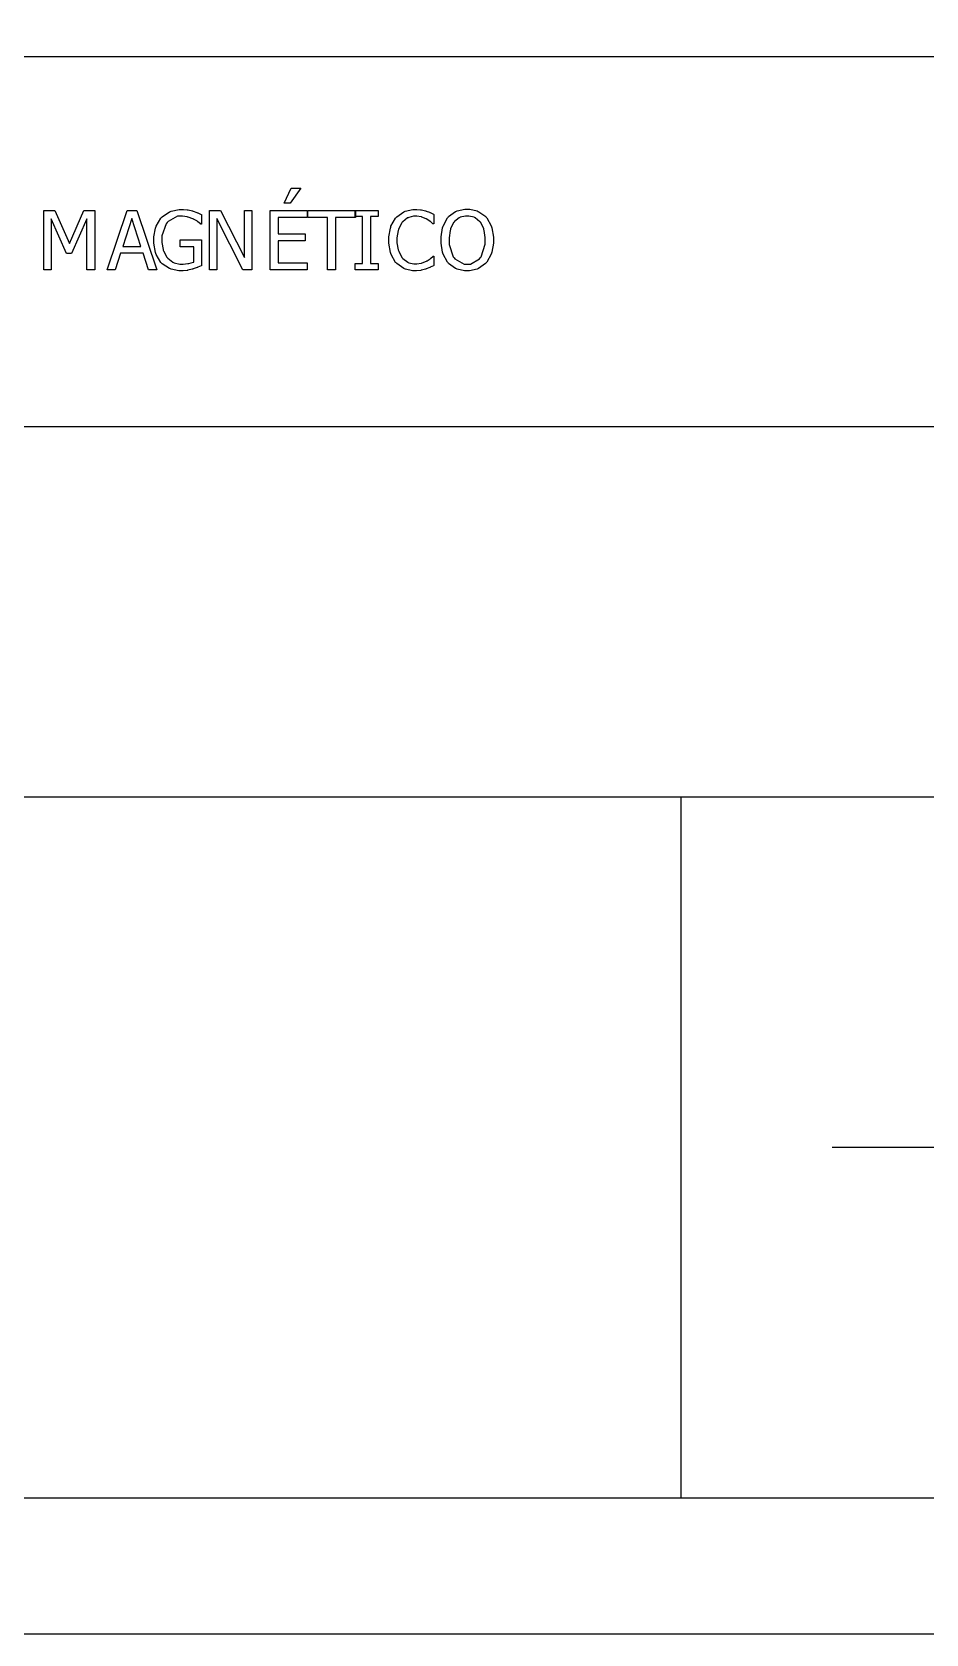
# Model space of a CAD drawing. Header units: millimetres. Extents: x 1974 to 2560, y 1429 to 1567.
# Drawn here: x 2496.343 to 2498.893, y 1512.671 to 1517.241 of the extents above; entities that cross this region are included whole.
import ezdxf

# ---------------------------------------------------------------- set-up
doc = ezdxf.new("R2010")
doc.units = ezdxf.units.MM
for name, color, linetype in [('MARGEM', 1, 'Continuous'), ('TEXTO', 4, 'Continuous'), ('TIMBRE', 7, 'Continuous')]:
    doc.layers.add(name, color=color, linetype=linetype)

msp = doc.modelspace()

# ---------------------------------------------------------------- linework, layer by layer
at = {"layer": 'MARGEM', "color": 7}
msp.add_lwpolyline([(2478.4513, 1512.6706), (2508.1513, 1512.6706), (2508.1513, 1533.6956), (2478.4513, 1533.6956)], close=True, dxfattribs=at)
at = {"layer": 'TEXTO', "color": 0}
for p, q in [((2507.7976, 1517.1706), (2478.9131, 1517.1706)), ((2497.062, 1516.753), (2497.0823, 1516.7955)), ((2497.1098, 1516.7955), (2497.0789, 1516.753)), ((2497.0823, 1516.7955), (2497.1098, 1516.7955)), ((2497.0823, 1516.7955), (2497.0823, 1516.7955)), ((2496.377, 1516.563), (2496.377, 1516.7319)), ((2496.377, 1516.7319), (2496.4077, 1516.7319)), ((2496.4077, 1516.7319), (2496.4498, 1516.6379)), ((2496.4498, 1516.6379), (2496.4906, 1516.7319)), ((2496.4906, 1516.7319), (2496.5217, 1516.7319)), ((2496.5217, 1516.7319), (2496.5217, 1516.563)), ((2496.5217, 1516.7319), (2496.5217, 1516.7319)), ((2496.5573, 1516.563), (2496.6143, 1516.7319)), ((2496.6143, 1516.7319), (2496.6419, 1516.7319)), ((2496.6419, 1516.7319), (2496.6988, 1516.563)), ((2496.7141, 1516.7137), (2496.7352, 1516.728)), ((2496.7352, 1516.728), (2496.7377, 1516.7289)), ((2496.7377, 1516.7289), (2496.7402, 1516.73)), ((2496.7402, 1516.73), (2496.7631, 1516.7349)), ((2496.7631, 1516.7349), (2496.7708, 1516.7349)), ((2496.7708, 1516.7349), (2496.7748, 1516.7349)), ((2496.7748, 1516.7349), (2496.7857, 1516.734)), ((2496.7857, 1516.734), (2496.7871, 1516.7338)), ((2496.7871, 1516.7338), (2496.7883, 1516.7336)), ((2496.7883, 1516.7336), (2496.8007, 1516.7308)), ((2496.8007, 1516.7308), (2496.802, 1516.7304)), ((2496.802, 1516.7304), (2496.8029, 1516.7301)), ((2496.8029, 1516.7301), (2496.8135, 1516.7262)), ((2496.8135, 1516.7262), (2496.8147, 1516.7256)), ((2496.8147, 1516.7256), (2496.8158, 1516.7251)), ((2496.8489, 1516.563), (2496.8489, 1516.7319)), ((2496.8489, 1516.7319), (2496.8808, 1516.7319)), ((2496.8808, 1516.7319), (2496.9487, 1516.5982)), ((2496.9487, 1516.5982), (2496.9487, 1516.7319)), ((2496.9487, 1516.7319), (2496.9697, 1516.7319)), ((2496.9697, 1516.7319), (2496.9697, 1516.563)), ((2496.9697, 1516.7319), (2496.9697, 1516.7319)), ((2497.0226, 1516.563), (2497.0226, 1516.7319)), ((2497.0226, 1516.7319), (2497.1283, 1516.7319)), ((2497.0789, 1516.753), (2497.062, 1516.753)), ((2497.1283, 1516.7319), (2497.1283, 1516.7119)), ((2497.1296, 1516.7119), (2497.1296, 1516.7319)), ((2497.1296, 1516.7319), (2497.2656, 1516.7319)), ((2497.2645, 1516.7147), (2497.2645, 1516.7319)), ((2497.2645, 1516.7319), (2497.3301, 1516.7319)), ((2497.2656, 1516.7319), (2497.2656, 1516.7119)), ((2497.3301, 1516.7319), (2497.3301, 1516.7147)), ((2497.3835, 1516.7137), (2497.4034, 1516.728)), ((2497.4034, 1516.728), (2497.4057, 1516.729)), ((2497.4057, 1516.729), (2497.4079, 1516.7301)), ((2497.4079, 1516.7301), (2497.4295, 1516.7349)), ((2497.4295, 1516.7349), (2497.4368, 1516.7349)), ((2497.4368, 1516.7349), (2497.4407, 1516.7349)), ((2497.4407, 1516.7349), (2497.4514, 1516.734)), ((2497.4514, 1516.734), (2497.4527, 1516.7338)), ((2497.4527, 1516.7338), (2497.4538, 1516.7336)), ((2497.4538, 1516.7336), (2497.4654, 1516.731)), ((2497.4654, 1516.731), (2497.4665, 1516.7306)), ((2497.4665, 1516.7306), (2497.4673, 1516.7303)), ((2497.4673, 1516.7303), (2497.4766, 1516.7268)), ((2497.4766, 1516.7268), (2497.4776, 1516.7263)), ((2497.4776, 1516.7263), (2497.4785, 1516.7259)), ((2497.4785, 1516.7259), (2497.4879, 1516.7213)), ((2497.5315, 1516.7145), (2497.5512, 1516.7286)), ((2497.5512, 1516.7286), (2497.5536, 1516.7296)), ((2497.5536, 1516.7296), (2497.5558, 1516.7306)), ((2497.5558, 1516.7306), (2497.5772, 1516.7354)), ((2497.5772, 1516.7354), (2497.5843, 1516.7354)), ((2497.5843, 1516.7354), (2497.5921, 1516.7354)), ((2497.5921, 1516.7354), (2497.6131, 1516.7305)), ((2497.6131, 1516.7305), (2497.6154, 1516.7294)), ((2497.6154, 1516.7294), (2497.6177, 1516.7284)), ((2497.6177, 1516.7284), (2497.6371, 1516.7144)), ((2496.4417, 1516.6095), (2496.398, 1516.7085)), ((2496.398, 1516.7085), (2496.398, 1516.563)), ((2496.4993, 1516.7085), (2496.4553, 1516.6095)), ((2496.4993, 1516.563), (2496.4993, 1516.7085)), ((2496.6276, 1516.709), (2496.6016, 1516.6294)), ((2496.6536, 1516.6294), (2496.6276, 1516.709)), ((2496.6903, 1516.6568), (2496.695, 1516.6816)), ((2496.695, 1516.6816), (2496.696, 1516.6842)), ((2496.696, 1516.6842), (2496.6968, 1516.6869)), ((2496.6968, 1516.6869), (2496.7105, 1516.71)), ((2496.7105, 1516.71), (2496.7124, 1516.7118)), ((2496.7124, 1516.7118), (2496.7141, 1516.7137)), ((2496.726, 1516.6942), (2496.7135, 1516.6598)), ((2496.7286, 1516.6972), (2496.726, 1516.6942)), ((2496.7311, 1516.7003), (2496.7286, 1516.6972)), ((2496.7581, 1516.7156), (2496.7311, 1516.7003)), ((2496.768, 1516.7156), (2496.7581, 1516.7156)), ((2496.7724, 1516.7156), (2496.768, 1516.7156)), ((2496.7855, 1516.7137), (2496.7724, 1516.7156)), ((2496.7871, 1516.7133), (2496.7855, 1516.7137)), ((2496.7885, 1516.713), (2496.7871, 1516.7133)), ((2496.8015, 1516.7083), (2496.7885, 1516.713)), ((2496.8027, 1516.7077), (2496.8015, 1516.7083)), ((2496.804, 1516.7071), (2496.8027, 1516.7077)), ((2496.8147, 1516.701), (2496.804, 1516.7071)), ((2496.8154, 1516.7004), (2496.8147, 1516.701)), ((2496.8161, 1516.6999), (2496.8154, 1516.7004)), ((2496.8158, 1516.7251), (2496.8252, 1516.7209)), ((2496.8232, 1516.694), (2496.8161, 1516.6999)), ((2496.824, 1516.6933), (2496.8232, 1516.694)), ((2496.826, 1516.6933), (2496.824, 1516.6933)), ((2496.8252, 1516.7209), (2496.826, 1516.7205)), ((2496.826, 1516.7205), (2496.826, 1516.6933)), ((2496.9445, 1516.563), (2496.8698, 1516.7086)), ((2496.8698, 1516.7086), (2496.8698, 1516.563)), ((2497.1283, 1516.7119), (2497.0451, 1516.7119)), ((2497.0451, 1516.7119), (2497.0451, 1516.6657)), ((2497.1863, 1516.7119), (2497.1296, 1516.7119)), ((2497.1863, 1516.563), (2497.1863, 1516.7119)), ((2497.2656, 1516.7119), (2497.2088, 1516.7119)), ((2497.2088, 1516.7119), (2497.2088, 1516.563)), ((2497.286, 1516.7147), (2497.2645, 1516.7147)), ((2497.286, 1516.5803), (2497.286, 1516.7147)), ((2497.3301, 1516.7147), (2497.3085, 1516.7147)), ((2497.3085, 1516.7147), (2497.3085, 1516.5803)), ((2497.3607, 1516.6566), (2497.3652, 1516.6817)), ((2497.3652, 1516.6817), (2497.3662, 1516.6843)), ((2497.3662, 1516.6843), (2497.367, 1516.6869)), ((2497.367, 1516.6869), (2497.3801, 1516.7098)), ((2497.3801, 1516.7098), (2497.3819, 1516.7118)), ((2497.3819, 1516.7118), (2497.3835, 1516.7137)), ((2497.398, 1516.697), (2497.3886, 1516.6789)), ((2497.3993, 1516.6984), (2497.398, 1516.697)), ((2497.4004, 1516.6998), (2497.3993, 1516.6984)), ((2497.4145, 1516.7107), (2497.4004, 1516.6998)), ((2497.4161, 1516.7114), (2497.4145, 1516.7107)), ((2497.4176, 1516.7121), (2497.4161, 1516.7114)), ((2497.4314, 1516.7158), (2497.4176, 1516.7121)), ((2497.4365, 1516.7158), (2497.4314, 1516.7158)), ((2497.4406, 1516.7158), (2497.4365, 1516.7158)), ((2497.4528, 1516.7139), (2497.4406, 1516.7158)), ((2497.454, 1516.7135), (2497.4528, 1516.7139)), ((2497.4553, 1516.7132), (2497.454, 1516.7135)), ((2497.467, 1516.7084), (2497.4553, 1516.7132)), ((2497.4681, 1516.7078), (2497.467, 1516.7084)), ((2497.4692, 1516.7072), (2497.4681, 1516.7078)), ((2497.4787, 1516.7008), (2497.4692, 1516.7072)), ((2497.4794, 1516.7001), (2497.4787, 1516.7008)), ((2497.4802, 1516.6995), (2497.4794, 1516.7001)), ((2497.4866, 1516.6941), (2497.4802, 1516.6995)), ((2497.4871, 1516.6936), (2497.4866, 1516.6941)), ((2497.4889, 1516.6936), (2497.4871, 1516.6936)), ((2497.4879, 1516.7213), (2497.4889, 1516.7207)), ((2497.4889, 1516.7207), (2497.4889, 1516.6936)), ((2497.5097, 1516.6568), (2497.5141, 1516.6823)), ((2497.5141, 1516.6823), (2497.515, 1516.6849)), ((2497.515, 1516.6849), (2497.5158, 1516.6876)), ((2497.5158, 1516.6876), (2497.5284, 1516.7106)), ((2497.5284, 1516.7106), (2497.53, 1516.7125)), ((2497.53, 1516.7125), (2497.5315, 1516.7145)), ((2497.5457, 1516.6972), (2497.5372, 1516.6792)), ((2497.5469, 1516.6986), (2497.5457, 1516.6972)), ((2497.5481, 1516.7001), (2497.5469, 1516.6986)), ((2497.5615, 1516.7111), (2497.5481, 1516.7001)), ((2497.5631, 1516.7118), (2497.5615, 1516.7111)), ((2497.5646, 1516.7125), (2497.5631, 1516.7118)), ((2497.5791, 1516.716), (2497.5646, 1516.7125)), ((2497.5844, 1516.716), (2497.5791, 1516.716)), ((2497.5893, 1516.716), (2497.5844, 1516.716)), ((2497.604, 1516.7124), (2497.5893, 1516.716)), ((2497.6057, 1516.7117), (2497.604, 1516.7124)), ((2497.6072, 1516.711), (2497.6057, 1516.7117)), ((2497.6207, 1516.7), (2497.6072, 1516.711)), ((2497.6219, 1516.6986), (2497.6207, 1516.7)), ((2497.6229, 1516.6972), (2497.6219, 1516.6986)), ((2497.6314, 1516.6794), (2497.6229, 1516.6972)), ((2497.6371, 1516.7144), (2497.6388, 1516.7125)), ((2497.6388, 1516.7125), (2497.6403, 1516.7107)), ((2497.6388, 1516.7125), (2497.6388, 1516.7125)), ((2497.6403, 1516.7107), (2497.6528, 1516.6878)), ((2497.6528, 1516.6878), (2497.6538, 1516.685)), ((2497.6538, 1516.685), (2497.6547, 1516.6823)), ((2497.6547, 1516.6823), (2497.6591, 1516.6562)), ((2496.6903, 1516.6476), (2496.6903, 1516.6568)), ((2496.6903, 1516.6388), (2496.6903, 1516.6476)), ((2496.6949, 1516.6123), (2496.6903, 1516.6388)), ((2496.7135, 1516.6598), (2496.7135, 1516.6483)), ((2496.7135, 1516.6483), (2496.7135, 1516.6409)), ((2496.7135, 1516.6409), (2496.7168, 1516.6208)), ((2496.7654, 1516.6282), (2496.7654, 1516.648)), ((2496.7654, 1516.648), (2496.8266, 1516.648)), ((2496.8266, 1516.648), (2496.8266, 1516.5743)), ((2497.0451, 1516.6657), (2497.1225, 1516.6657)), ((2497.1225, 1516.6457), (2497.0451, 1516.6457)), ((2497.0451, 1516.6457), (2497.0451, 1516.583)), ((2497.1225, 1516.6657), (2497.1225, 1516.6457)), ((2497.3607, 1516.6473), (2497.3607, 1516.6566)), ((2497.3607, 1516.6386), (2497.3607, 1516.6473)), ((2497.3653, 1516.6123), (2497.3607, 1516.6386)), ((2497.3874, 1516.6745), (2497.384, 1516.6541)), ((2497.384, 1516.6541), (2497.384, 1516.6473)), ((2497.384, 1516.6473), (2497.384, 1516.6399)), ((2497.384, 1516.6399), (2497.3875, 1516.6196)), ((2497.3881, 1516.6766), (2497.3874, 1516.6745)), ((2497.3886, 1516.6789), (2497.3881, 1516.6766)), ((2497.5097, 1516.6474), (2497.5097, 1516.6568)), ((2497.5097, 1516.6389), (2497.5097, 1516.6474)), ((2497.514, 1516.613), (2497.5097, 1516.6389)), ((2497.536, 1516.6748), (2497.5331, 1516.6543)), ((2497.5331, 1516.6543), (2497.5331, 1516.6474)), ((2497.5331, 1516.6474), (2497.5331, 1516.6347)), ((2497.5331, 1516.6347), (2497.5446, 1516.5995)), ((2497.5366, 1516.6769), (2497.536, 1516.6748)), ((2497.5372, 1516.6792), (2497.5366, 1516.6769)), ((2497.6241, 1516.5995), (2497.6357, 1516.6355)), ((2497.6321, 1516.6771), (2497.6314, 1516.6794)), ((2497.6326, 1516.675), (2497.6321, 1516.6771)), ((2497.6357, 1516.6549), (2497.6326, 1516.675)), ((2497.6357, 1516.6474), (2497.6357, 1516.6549)), ((2497.6357, 1516.6355), (2497.6357, 1516.6474)), ((2497.6357, 1516.6474), (2497.6357, 1516.6474)), ((2497.6591, 1516.6382), (2497.6547, 1516.6131)), ((2497.6591, 1516.6562), (2497.6591, 1516.6474)), ((2497.6591, 1516.6474), (2497.6591, 1516.6382)), ((2496.4553, 1516.6095), (2496.4417, 1516.6095)), ((2496.5954, 1516.6102), (2496.58, 1516.563)), ((2496.6598, 1516.6102), (2496.5954, 1516.6102)), ((2496.6016, 1516.6294), (2496.6536, 1516.6294)), ((2496.6016, 1516.6294), (2496.6016, 1516.6294)), ((2496.6752, 1516.563), (2496.6598, 1516.6102)), ((2496.6959, 1516.6095), (2496.6949, 1516.6123)), ((2496.6967, 1516.6068), (2496.6959, 1516.6095)), ((2496.7103, 1516.5837), (2496.6967, 1516.6068)), ((2496.7168, 1516.6208), (2496.7175, 1516.6186)), ((2496.7175, 1516.6186), (2496.7182, 1516.6165)), ((2496.7182, 1516.6165), (2496.7277, 1516.5985)), ((2496.7277, 1516.5985), (2496.729, 1516.5971)), ((2496.729, 1516.5971), (2496.7301, 1516.5956)), ((2496.7301, 1516.5956), (2496.7447, 1516.5845)), ((2496.8044, 1516.6282), (2496.7654, 1516.6282)), ((2496.8044, 1516.5846), (2496.8044, 1516.6282)), ((2497.3662, 1516.6095), (2497.3653, 1516.6123)), ((2497.3672, 1516.6068), (2497.3662, 1516.6095)), ((2497.3802, 1516.5839), (2497.3672, 1516.6068)), ((2497.3875, 1516.6196), (2497.3883, 1516.6174)), ((2497.3883, 1516.6174), (2497.389, 1516.6154)), ((2497.389, 1516.6154), (2497.3984, 1516.5977)), ((2497.3984, 1516.5977), (2497.3997, 1516.5962)), ((2497.3997, 1516.5962), (2497.4009, 1516.5949)), ((2497.4009, 1516.5949), (2497.4147, 1516.5844)), ((2497.4693, 1516.5878), (2497.4702, 1516.5883)), ((2497.4702, 1516.5883), (2497.4792, 1516.5944)), ((2497.4792, 1516.5944), (2497.48, 1516.5949)), ((2497.48, 1516.5949), (2497.4807, 1516.5956)), ((2497.4807, 1516.5956), (2497.4868, 1516.6009)), ((2497.4868, 1516.6009), (2497.4873, 1516.6013)), ((2497.4873, 1516.6013), (2497.4889, 1516.6013)), ((2497.4889, 1516.6013), (2497.4889, 1516.5745)), ((2497.5149, 1516.6102), (2497.514, 1516.613)), ((2497.5158, 1516.6075), (2497.5149, 1516.6102)), ((2497.5282, 1516.5845), (2497.5158, 1516.6075)), ((2497.5446, 1516.5995), (2497.547, 1516.5965)), ((2497.547, 1516.5965), (2497.5493, 1516.5936)), ((2497.5493, 1516.5936), (2497.5756, 1516.579)), ((2497.5938, 1516.579), (2497.6195, 1516.5936)), ((2497.6195, 1516.5936), (2497.6218, 1516.5965)), ((2497.6218, 1516.5965), (2497.6241, 1516.5995)), ((2497.653, 1516.6076), (2497.6404, 1516.5845)), ((2497.6539, 1516.6103), (2497.653, 1516.6076)), ((2497.6547, 1516.6131), (2497.6539, 1516.6103)), ((2496.398, 1516.563), (2496.377, 1516.563)), ((2496.5217, 1516.563), (2496.4993, 1516.563)), ((2496.58, 1516.563), (2496.5573, 1516.563)), ((2496.58, 1516.563), (2496.58, 1516.563)), ((2496.6988, 1516.563), (2496.6752, 1516.563)), ((2496.7122, 1516.5818), (2496.7103, 1516.5837)), ((2496.7139, 1516.5799), (2496.7122, 1516.5818)), ((2496.7352, 1516.5661), (2496.7139, 1516.5799)), ((2496.7377, 1516.5652), (2496.7352, 1516.5661)), ((2496.7401, 1516.5643), (2496.7377, 1516.5652)), ((2496.7622, 1516.5597), (2496.7401, 1516.5643)), ((2496.7447, 1516.5845), (2496.7465, 1516.5837)), ((2496.7465, 1516.5837), (2496.7482, 1516.583)), ((2496.7482, 1516.583), (2496.7642, 1516.5791)), ((2496.7704, 1516.5597), (2496.7622, 1516.5597)), ((2496.7642, 1516.5791), (2496.7696, 1516.5791)), ((2496.7696, 1516.5791), (2496.7742, 1516.5791)), ((2496.7742, 1516.5597), (2496.7704, 1516.5597)), ((2496.7704, 1516.5597), (2496.7704, 1516.5597)), ((2496.7742, 1516.5791), (2496.787, 1516.5803)), ((2496.7856, 1516.5608), (2496.7742, 1516.5597)), ((2496.7868, 1516.561), (2496.7856, 1516.5608)), ((2496.7878, 1516.5612), (2496.7868, 1516.561)), ((2496.787, 1516.5803), (2496.7885, 1516.5805)), ((2496.8002, 1516.5643), (2496.7878, 1516.5612)), ((2496.7885, 1516.5805), (2496.7901, 1516.5808)), ((2496.7901, 1516.5808), (2496.8033, 1516.5842)), ((2496.8017, 1516.5647), (2496.8002, 1516.5643)), ((2496.8027, 1516.565), (2496.8017, 1516.5647)), ((2496.8138, 1516.5688), (2496.8027, 1516.565)), ((2496.8033, 1516.5842), (2496.8044, 1516.5846)), ((2496.8151, 1516.5693), (2496.8138, 1516.5688)), ((2496.8163, 1516.5699), (2496.8151, 1516.5693)), ((2496.8258, 1516.574), (2496.8163, 1516.5699)), ((2496.8266, 1516.5743), (2496.8258, 1516.574)), ((2496.8698, 1516.563), (2496.8489, 1516.563)), ((2496.9697, 1516.563), (2496.9445, 1516.563)), ((2497.1283, 1516.563), (2497.0226, 1516.563)), ((2497.0451, 1516.583), (2497.1283, 1516.583)), ((2497.1283, 1516.583), (2497.1283, 1516.563)), ((2497.1283, 1516.563), (2497.1283, 1516.563)), ((2497.2088, 1516.563), (2497.1863, 1516.563)), ((2497.2088, 1516.563), (2497.2088, 1516.563)), ((2497.2645, 1516.563), (2497.2645, 1516.5803)), ((2497.2645, 1516.5803), (2497.286, 1516.5803)), ((2497.3301, 1516.563), (2497.2645, 1516.563)), ((2497.3085, 1516.5803), (2497.3301, 1516.5803)), ((2497.3301, 1516.5803), (2497.3301, 1516.563)), ((2497.3301, 1516.5803), (2497.3301, 1516.5803)), ((2497.3819, 1516.5821), (2497.3802, 1516.5839)), ((2497.3836, 1516.5803), (2497.3819, 1516.5821)), ((2497.4035, 1516.5665), (2497.3836, 1516.5803)), ((2497.4059, 1516.5655), (2497.4035, 1516.5665)), ((2497.4083, 1516.5647), (2497.4059, 1516.5655)), ((2497.4287, 1516.5599), (2497.4083, 1516.5647)), ((2497.4147, 1516.5844), (2497.4163, 1516.5836)), ((2497.4163, 1516.5836), (2497.4178, 1516.5829)), ((2497.4178, 1516.5829), (2497.4318, 1516.5793)), ((2497.4364, 1516.5599), (2497.4287, 1516.5599)), ((2497.4318, 1516.5793), (2497.4365, 1516.5793)), ((2497.4402, 1516.5599), (2497.4364, 1516.5599)), ((2497.4364, 1516.5599), (2497.4364, 1516.5599)), ((2497.4365, 1516.5793), (2497.4409, 1516.5793)), ((2497.4517, 1516.561), (2497.4402, 1516.5599)), ((2497.4409, 1516.5793), (2497.4531, 1516.5814)), ((2497.4528, 1516.5612), (2497.4517, 1516.561)), ((2497.4537, 1516.5615), (2497.4528, 1516.5612)), ((2497.4531, 1516.5814), (2497.4545, 1516.5818)), ((2497.4652, 1516.5645), (2497.4537, 1516.5615)), ((2497.4545, 1516.5818), (2497.4559, 1516.5821)), ((2497.4559, 1516.5821), (2497.4682, 1516.5872)), ((2497.4665, 1516.5649), (2497.4652, 1516.5645)), ((2497.4676, 1516.5653), (2497.4665, 1516.5649)), ((2497.4775, 1516.569), (2497.4676, 1516.5653)), ((2497.4682, 1516.5872), (2497.4693, 1516.5878)), ((2497.4784, 1516.5694), (2497.4775, 1516.569)), ((2497.4792, 1516.5699), (2497.4784, 1516.5694)), ((2497.4879, 1516.5741), (2497.4792, 1516.5699)), ((2497.4889, 1516.5745), (2497.4879, 1516.5741)), ((2497.5299, 1516.5825), (2497.5282, 1516.5845)), ((2497.5315, 1516.5807), (2497.5299, 1516.5825)), ((2497.5512, 1516.5662), (2497.5315, 1516.5807)), ((2497.5535, 1516.5653), (2497.5512, 1516.5662)), ((2497.5557, 1516.5643), (2497.5535, 1516.5653)), ((2497.5766, 1516.5595), (2497.5557, 1516.5643)), ((2497.5756, 1516.579), (2497.5844, 1516.579)), ((2497.5843, 1516.5595), (2497.5766, 1516.5595)), ((2497.5913, 1516.5595), (2497.5843, 1516.5595)), ((2497.5844, 1516.579), (2497.5938, 1516.579)), ((2497.6124, 1516.5642), (2497.5913, 1516.5595)), ((2497.6147, 1516.5651), (2497.6124, 1516.5642)), ((2497.6169, 1516.566), (2497.6147, 1516.5651)), ((2497.637, 1516.5806), (2497.6169, 1516.566)), ((2497.6388, 1516.5825), (2497.637, 1516.5806)), ((2497.6404, 1516.5845), (2497.6388, 1516.5825)), ((2507.7976, 1516.1146), (2478.9131, 1516.1146))]:
    msp.add_line(p, q, dxfattribs=at)
at = {"layer": 'TIMBRE'}
for p, q in [((2478.9131, 1515.0586), (2507.7976, 1515.0586)), ((2498.1938, 1515.0586), (2498.1938, 1513.0586)), ((2503.7694, 1514.0586), (2498.6256, 1514.0586))]:
    msp.add_line(p, q, dxfattribs=at)
at = {"layer": 'TIMBRE', "color": 12}
msp.add_lwpolyline([(2478.9131, 1513.0586), (2507.7976, 1513.0586), (2507.7976, 1532.6956), (2478.9131, 1532.6956)], close=True, dxfattribs=at)

doc.saveas('drawing.dxf')
